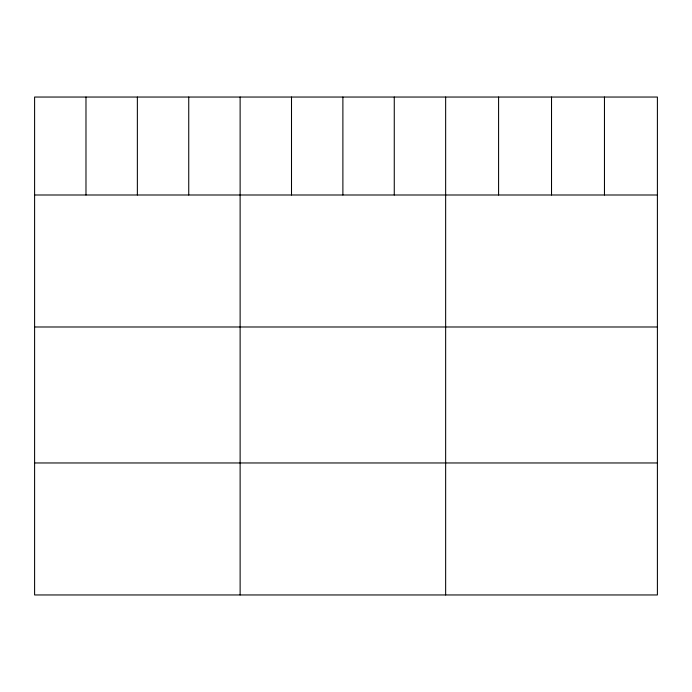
<?xml version="1.0" encoding="UTF-8"?>
<svg xmlns="http://www.w3.org/2000/svg" width="692" height="692" viewBox="0 0 692 692"><rect width="100%" height="100%" fill="white"/><g stroke="black" fill="none" stroke-linecap="round" stroke-linejoin="round"><path stroke-width="1.04" d="M657.4 194.997L657.4 594.956L34.6 594.956L34.6 97.044L657.4 97.044L657.4 194.997L34.6 194.997M34.6 326.987L657.4 326.987M34.6 462.965L657.4 462.965M604.462 97.044L604.462 194.997M551.524 97.044L551.524 194.997M498.586 97.044L498.586 194.997M445.648 97.044L445.648 594.956M394.267 97.044L394.267 194.997M342.886 97.044L342.886 194.997M291.505 97.044L291.505 194.997M240.124 97.044L240.124 594.956M188.743 97.044L188.743 194.997M137.362 97.044L137.362 194.997M85.981 97.044L85.981 194.997"/></g></svg>
